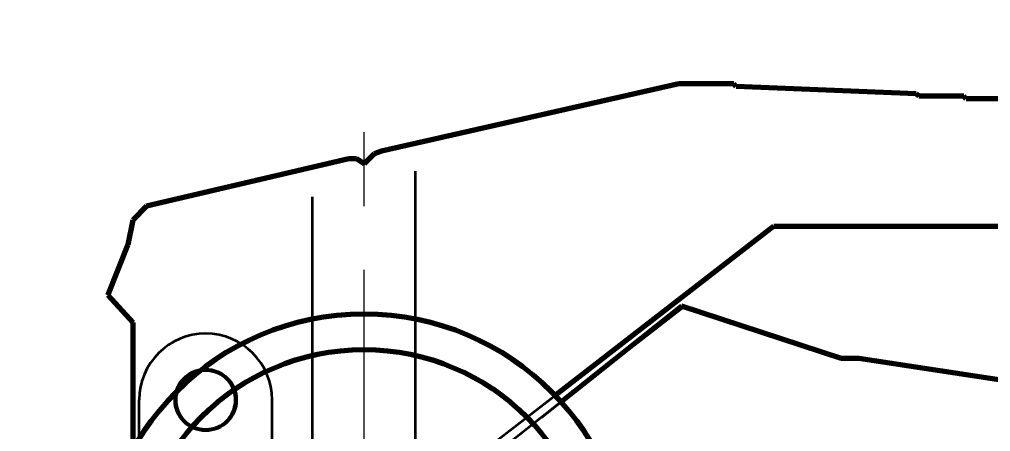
# Model space of a CAD drawing. Header units: millimetres. Extents: x 0 to 2208, y 0 to 420.
# Drawn here: x 100.34 to 113.51, y 237.48 to 243.06 of the extents above; entities that cross this region are included whole.
import ezdxf

# ---------------------------------------------------------------- set-up
doc = ezdxf.new("R2010")
doc.units = ezdxf.units.MM
doc.linetypes.add('IRAM-E-TRAZOS', pattern=[5, 4, -1])
doc.linetypes.add('IRAM-F-TRAZO-PUNTO', pattern=[20, 15, -2, 1, -2])
for name, color, linetype, lineweight in [('01-VISIBLE', 7, 'CONTINUOUS', 70), ('02-OCULTA', 4, 'IRAM-E-TRAZOS', 35), ('03-EJE', 1, 'IRAM-F-TRAZO-PUNTO', 18), ('04-COTA', 3, 'CONTINUOUS', 18), ('08-FINA', 5, 'CONTINUOUS', 18)]:
    doc.layers.add(name, color=color, linetype=linetype, lineweight=lineweight)
doc.styles.add('ISO3098', font='isocpeur.ttf')
doc.dimstyles.new('FLAMA-IRAM', dxfattribs={"dimtxt": 3.5, "dimasz": 3.5, "dimexe": 2, "dimexo": 1.5, "dimgap": 1, "dimtad": 1, "dimdec": 1, "dimtxsty": 'ISO3098', "dimblk": 'IRAM_FLECHA', "dimblk1": 'IRAM_FLECHA', "dimblk2": 'IRAM_FLECHA', "dimcen": 2.5, "dimclrd": 256, "dimclre": 256, "dimclrt": 256, "dimazin": 3, "dimtfac": 1, "dimtmove": 0, "dimatfit": 3, "dimlwd": 18, "dimlwe": 18})

# ---------------------------------------------------------------- blocks, each defined once
blk = doc.blocks.new('IRAM_FLECHA')
blk.add_solid([(0, 0), (-1, 0.125), (-1, -0.125)])

msp = doc.modelspace()

# ---------------------------------------------------------------- linework, layer by layer
at = {"layer": '01-VISIBLE'}
for p, q in [((109.281, 242.192), (105.251, 241.278)), ((110.025, 242.192), (109.281, 242.192)), ((110.059, 242.158), (110.025, 242.192)), ((112.497, 242.056), (110.059, 242.158)), ((112.531, 242.024), (112.497, 242.056)), ((113.141, 242.024), (112.531, 242.024)), ((113.175, 241.99), (113.141, 242.024)), ((113.751, 241.99), (113.175, 241.99)), ((105.251, 241.278), (105.149, 241.244)), ((104.809, 241.176), (102.067, 240.532)), ((104.911, 241.176), (104.809, 241.176)), ((105.013, 241.108), (104.911, 241.176)), ((105.149, 241.244), (105.013, 241.108)), ((102.067, 240.532), (101.881, 240.346)), ((101.881, 240.346), (101.813, 240.008)), ((107.604, 237.969), (110.567, 240.262)), ((110.567, 240.262), (124.113, 240.262)), ((101.813, 240.008), (101.541, 239.33)), ((101.541, 239.33), (101.881, 238.958)), ((109.315, 239.178), (107.684, 237.884)), ((111.481, 238.468), (109.315, 239.178)), ((101.881, 238.958), (101.881, 237.245)), ((111.719, 238.468), (111.481, 238.468)), ((115.071, 237.96), (111.719, 238.468))]:
    msp.add_line(p, q, dxfattribs=at)
msp.add_circle((105.013, 235.47), 3.12, dxfattribs=at)
for centre, radius, start, end in [((105.013, 235.47), 3.6, 90, -90), ((105.013, 235.47), 3.6, -90, 90), ((102.867, 237.908), 0.4, 101.3815, 161.3289)]:
    msp.add_arc(centre, radius, start, end, dxfattribs=at)
at = {"layer": '02-OCULTA'}
for p, q in [((109.281, 242.192), (105.251, 241.278)), ((110.025, 242.192), (109.281, 242.192)), ((110.059, 242.158), (110.025, 242.192)), ((112.497, 242.056), (110.059, 242.158)), ((112.531, 242.024), (112.497, 242.056)), ((113.141, 242.024), (112.531, 242.024)), ((113.175, 241.99), (113.141, 242.024)), ((113.751, 241.99), (113.175, 241.99)), ((105.251, 241.278), (105.149, 241.244)), ((105.713, 237.009), (105.713, 241.383)), ((104.809, 241.176), (102.067, 240.532)), ((104.911, 241.176), (104.809, 241.176)), ((105.013, 241.108), (104.911, 241.176)), ((105.149, 241.244), (105.013, 241.108)), ((104.313, 236.659), (104.313, 241.06)), ((102.067, 240.532), (101.881, 240.346)), ((101.881, 240.346), (101.813, 240.008)), ((106.673, 237.248), (110.567, 240.262)), ((110.567, 240.262), (124.113, 240.262)), ((101.813, 240.008), (101.541, 239.33)), ((101.541, 239.33), (101.881, 238.958)), ((109.315, 239.178), (107.011, 237.35)), ((107.417, 237.672), (109.315, 239.178)), ((107.417, 237.672), (109.315, 239.178)), ((109.348, 239.167), (107.417, 237.672)), ((109.348, 239.167), (107.417, 237.672)), ((111.481, 238.468), (109.315, 239.178)), ((109.315, 239.178), (109.348, 239.167)), ((109.315, 239.178), (109.348, 239.167)), ((101.881, 238.958), (101.881, 236.656)), ((111.719, 238.468), (111.481, 238.468)), ((115.071, 237.96), (111.719, 238.468)), ((101.967, 236.53), (101.967, 237.908)), ((101.967, 236.53), (101.967, 237.908)), ((101.967, 236.569), (101.967, 237.908)), ((101.967, 236.569), (101.967, 237.908)), ((103.767, 236.53), (103.767, 237.908)), ((103.767, 236.53), (103.767, 237.908)), ((106.673, 237.248), (107.604, 237.969)), ((107.684, 237.884), (107.011, 237.35))]:
    msp.add_line(p, q, dxfattribs=at)
for points in [[(105.149, 241.244), (105.166, 241.25), (105.183, 241.256), (105.2, 241.261), (105.217, 241.267), (105.234, 241.273), (105.251, 241.278)], [(105.251, 241.278), (105.234, 241.273), (105.217, 241.267), (105.2, 241.261), (105.183, 241.256), (105.166, 241.25), (105.149, 241.244)], [(105.251, 241.278), (105.328, 241.296), (105.405, 241.313), (105.482, 241.331), (105.559, 241.348), (105.636, 241.366), (105.713, 241.383)], [(105.713, 241.383), (105.636, 241.366), (105.559, 241.348), (105.482, 241.331), (105.405, 241.313), (105.328, 241.296), (105.251, 241.278)], [(104.809, 241.176), (104.726, 241.157), (104.644, 241.137), (104.561, 241.118), (104.478, 241.099), (104.396, 241.079), (104.313, 241.06)], [(104.313, 241.06), (104.396, 241.079), (104.478, 241.099), (104.561, 241.118), (104.644, 241.137), (104.726, 241.157), (104.809, 241.176)], [(104.911, 241.176), (104.894, 241.176), (104.877, 241.176), (104.86, 241.176), (104.843, 241.176), (104.826, 241.176), (104.809, 241.176)], [(104.809, 241.176), (104.826, 241.176), (104.843, 241.176), (104.86, 241.176), (104.877, 241.176), (104.894, 241.176), (104.911, 241.176)], [(104.911, 241.176), (104.928, 241.165), (104.945, 241.154), (104.962, 241.142), (104.979, 241.131), (104.996, 241.12), (105.013, 241.108)], [(105.013, 241.108), (104.996, 241.12), (104.979, 241.131), (104.962, 241.142), (104.945, 241.154), (104.928, 241.165), (104.911, 241.176)], [(105.013, 241.108), (105.036, 241.131), (105.058, 241.154), (105.081, 241.176), (105.104, 241.199), (105.126, 241.222), (105.149, 241.244)], [(105.149, 241.244), (105.126, 241.222), (105.104, 241.199), (105.081, 241.176), (105.058, 241.154), (105.036, 241.131), (105.013, 241.108)]]:
    msp.add_lwpolyline(points, dxfattribs=at)
for centre, radius in [((105.013, 235.47), 3.6), ((102.867, 237.908), 0.42), ((102.867, 237.908), 0.42), ((102.867, 237.908), 0.4), ((102.867, 237.908), 0.4), ((102.867, 237.908), 0.4)]:
    msp.add_circle(centre, radius, dxfattribs=at)
for radius, start, end in [(0.9, 0, 180), (0.9, 0, 180), (0.4, 161.3289, 90), (0.4, 90, 101.3815)]:
    msp.add_arc((102.867, 237.908), radius, start, end, dxfattribs=at)
at = {"layer": '03-EJE'}
for p, q in [((105.013, 123.535), (105.013, 242.792)), ((105.013, 231.27), (105.013, 239.67))]:
    msp.add_line(p, q, dxfattribs=at)
at = {"layer": '08-FINA'}
msp.add_circle((109.013, 237.471), 13.05, dxfattribs=at)

# ---------------------------------------------------------------- dimensions: what is measured, and where the dimension line sits
at = {"layer": '04-COTA'}
msp.add_linear_dim(base=(78.813, 251.192), p1=(78.813, 242.192), p2=(126.467, 242.192), dimstyle='FLAMA-IRAM', override={"dimlfac": 5}, dxfattribs=at).render()

doc.saveas('drawing.dxf')
